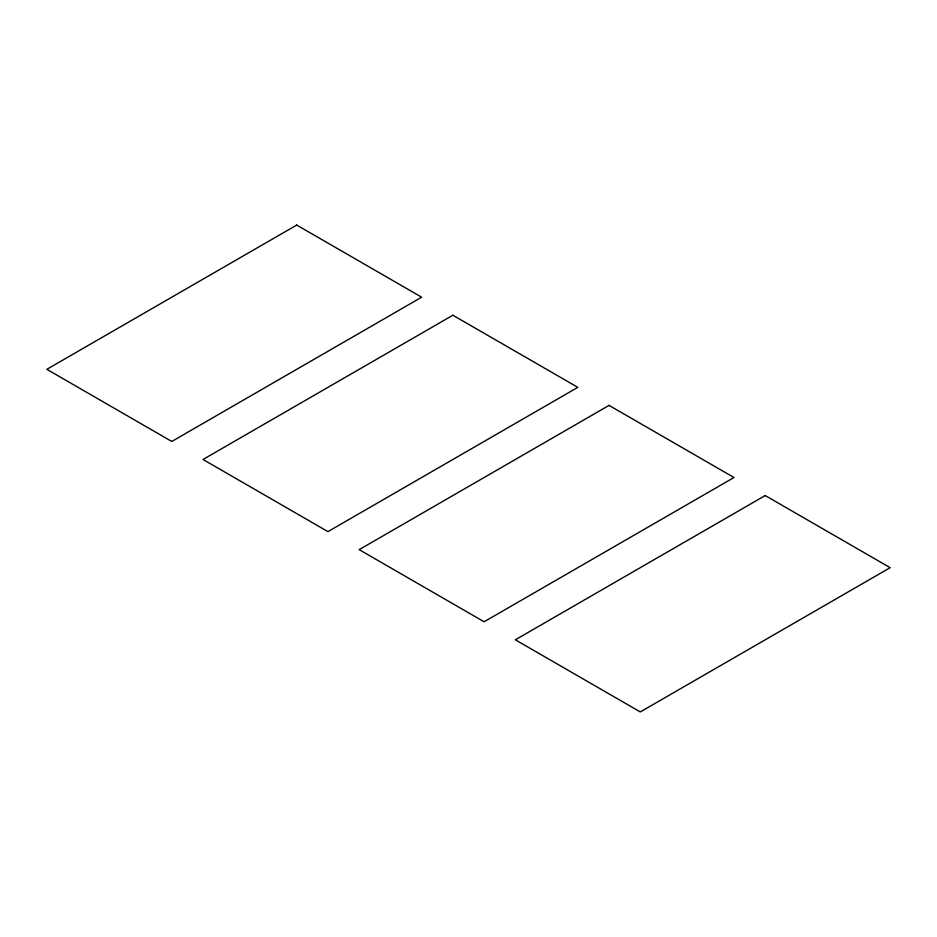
<?xml version="1.0" encoding="UTF-8"?>
<svg xmlns="http://www.w3.org/2000/svg" width="937" height="937" viewBox="0 0 937 937"><rect width="100%" height="100%" fill="white"/><g stroke="black" fill="none" stroke-linecap="round" stroke-linejoin="round"><path stroke-width="1.41" d="M296.713 225.067L46.85 369.319L171.787 441.456L421.65 297.193L296.713 225.067M452.887 315.23L203.013 459.481L327.95 531.619L577.813 387.356L452.887 315.23M609.05 405.381L359.187 549.644L484.113 621.77L733.987 477.519L609.05 405.381M765.213 495.544L515.35 639.807L640.287 711.933L890.15 567.681L765.213 495.544"/></g></svg>
